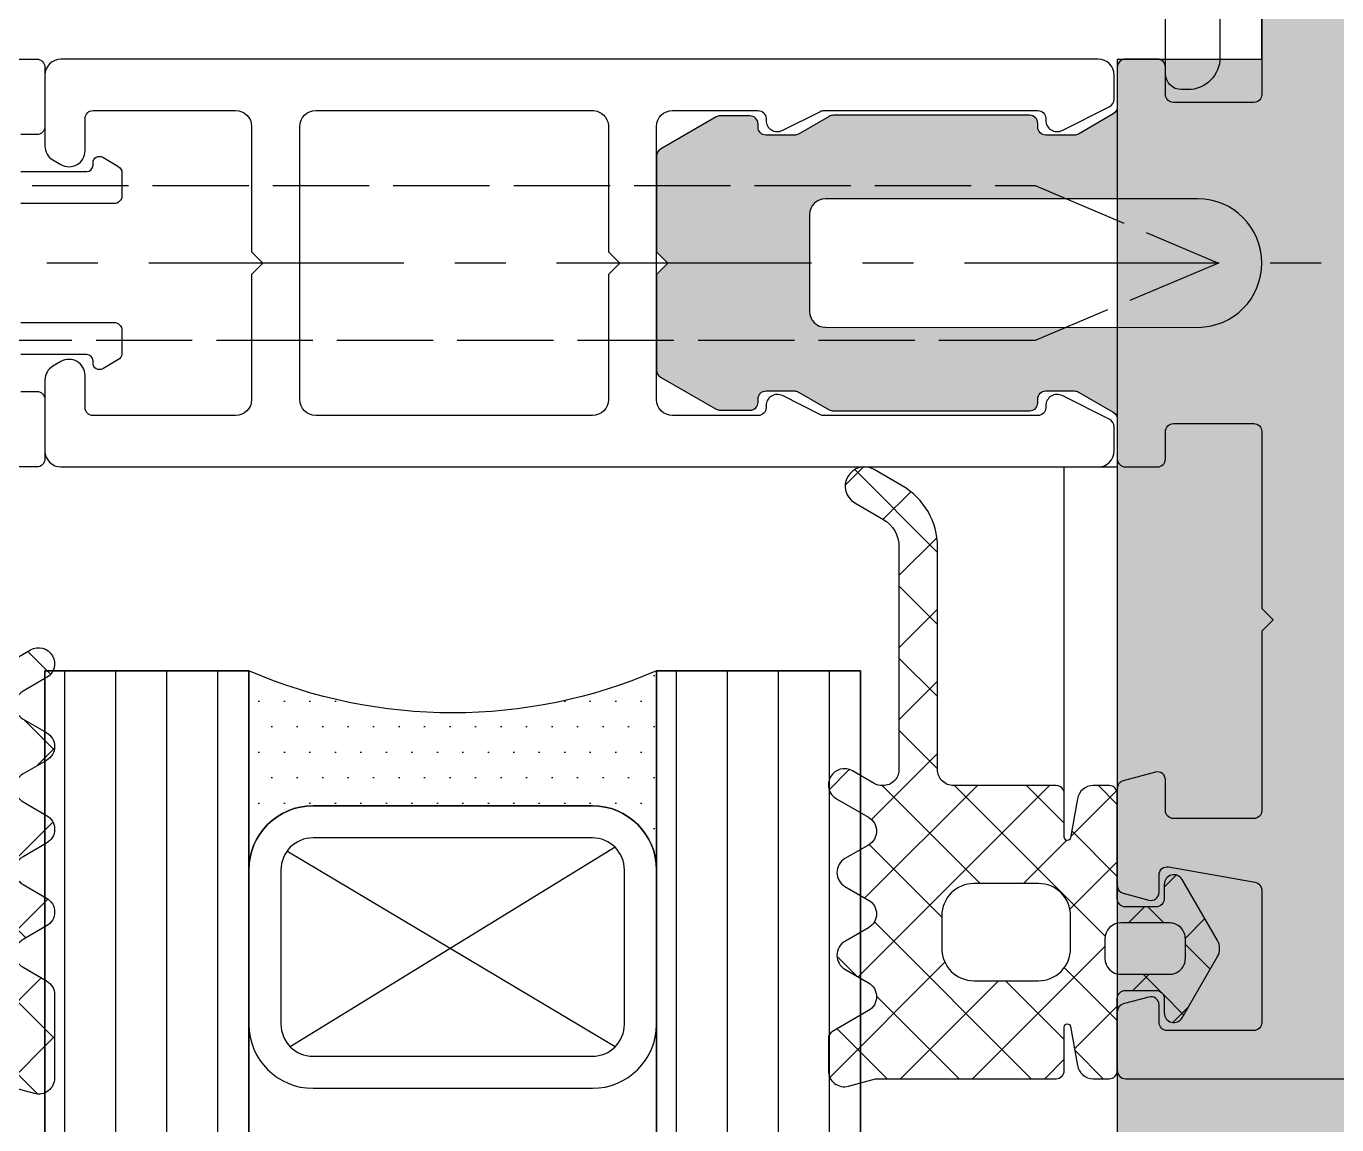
# Model space of a CAD drawing. Header units: millimetres. Extents: x -17234 to -8874, y -2869 to 1211.
# Drawn here: x -14469.68 to -14428.86, y -627.92 to -593.71 of the extents above; entities that cross this region are included whole.
import ezdxf

# ---------------------------------------------------------------- set-up
doc = ezdxf.new("R2010")
doc.units = ezdxf.units.MM
for name, pattern in [('ACAD_ISO07W100', [3, 0, -3]), ('AM_ISO02W050x2', [3.75, 3, -0.75]), ('CENTER', [50.800000000000004, 31.75, -6.35, 6.35, -6.35])]:
    doc.linetypes.add(name, pattern=pattern)
doc.layers.get('Defpoints').update_dxf_attribs({"linetype": 'ACAD_ISO07W100', "true_color": 0x105689})
for name, color, linetype in [('Centerline', 6, 'CENTER'), ('Gasket EPDM', 32, 'Continuous'), ('Gasket Silicone', 20, 'Continuous'), ('Glass', 4, 'Continuous'), ('Profile', 1, 'Continuous'), ('Profile View', 9, 'Continuous'), ('PVC Spacer', 3, 'Continuous'), ('Screw', 9, 'Continuous'), ('Thermal Break', 3, 'Continuous')]:
    doc.layers.add(name, color=color, linetype=linetype)

# ---------------------------------------------------------------- blocks, each defined once
blk = doc.blocks.new('*U4')
at = {"layer": 'Glass', "ltscale": 0.5}
h = blk.add_hatch(dxfattribs=at)
h.set_pattern_fill('ANSI31', color=5, scale=0.5, angle=45)
h.set_pattern_definition([(90, (0, -0.6999999999979991), (-1.5875, 3.33066907387547e-16), [])])
h.paths.add_polyline_path([(0, 74.300000000002), (6.349999999999909, 74.300000000002), (6.349999999999909, 0), (0, 0)])
h.paths.add_polyline_path([(25.39999999999986, 0), (19.04999999999995, 0), (19.04999999999995, 74.300000000002), (25.39999999999986, 74.300000000002)])
at = {"layer": 'Glass'}
h = blk.add_hatch(dxfattribs=at)
h.set_pattern_fill('DOTS', color=9, scale=0.5)
h.set_pattern_definition([(0, (-1613.788650515187, -1630.791331682484), (0.396875, 0.79375), [0, -0.79375])])
h.paths.add_polyline_path([(17.04999999999995, 4.199999999999999), (8.349999999999909, 4.199999999999999, -0.414213562373095), (6.349999999999909, 6.199999999999998), (6.349999999999909, -1.77635683940025e-15, -0.2058701850370426), (19.04999999999995, -1.77635683940025e-15), (19.04999999999995, 6.199999999999999, -0.4142135623730951)])
at = {"layer": 'Defpoints', "linetype": 'ByBlock', "ltscale": 0.5}
for points in [[(0, 74.300000000002), (6.349999999999909, 74.300000000002), (6.349999999999909, 0), (0, 0)], [(25.39999999999986, 0), (19.04999999999995, 0), (19.04999999999995, 74.300000000002), (25.39999999999986, 74.300000000002)]]:
    blk.add_lwpolyline(points, close=True, dxfattribs=at)
at = {"layer": 'Glass'}
for points in [[(0, 74.300000000002), (0, 0), (6.349999999999909, 0), (6.349999999999909, 74.300000000002)], [(19.04999999999995, 74.300000000002), (19.04999999999995, 0), (25.39999999999986, 0), (25.39999999999986, 74.300000000002)]]:
    blk.add_lwpolyline(points, dxfattribs=at)
at = {"layer": 'Glass', "color": 3}
for points in [[(19.04999999999995, 6.199999999999999), (19.04999999999995, 11, 0.4142135623730951), (17.04999999999995, 13), (8.349999999999909, 13, 0.4142135623730951), (6.349999999999909, 11), (6.349999999999909, 6.199999999999999, 0.4142135623730951), (8.349999999999909, 4.199999999999999), (17.04999999999995, 4.199999999999999, 0.4142135623730951)], [(18.04999999999995, 6.199999999999999), (18.04999999999995, 11, 0.414213562373095), (17.04999999999995, 12), (8.349999999999909, 12, 0.414213562373095), (7.349999999999909, 11), (7.349999999999909, 6.199999999999999, 0.414213562373095), (8.349999999999909, 5.199999999999999), (17.04999999999995, 5.199999999999999, 0.414213562373095)]]:
    blk.add_lwpolyline(points, format="xyb", close=True, dxfattribs=at)
at = {"layer": 'Glass', "color": 9}
for points in [[(7.64289321881347, 5.49289321881356), (17.75710678118639, 11.70710678118667)], [(7.64289321881347, 11.70710678118644), (17.86423487550928, 5.619464413231707)]]:
    blk.add_lwpolyline(points, dxfattribs=at)
blk.add_lwpolyline([(6.349999999999909, 0, -0.2058701850370426), (19.04999999999995, 0), (19.04999999999995, 6.199999999999999, -0.4142135623730951), (17.04999999999995, 4.199999999999999), (8.349999999999909, 4.199999999999999, -0.4142135623730951), (6.349999999999909, 6.199999999999998)], format="xyb", close=True, dxfattribs=at)
blk = doc.blocks.new('EGG - 01')
at = {"layer": 'Gasket EPDM', "ltscale": 0.5}
h = blk.add_hatch(dxfattribs=at)
h.set_pattern_fill('ANSI37', color=5, scale=0.5, style=0)
h.set_pattern_definition([(45, (16931.76398021643, 552.2421061978254), (-1.122532015133644, 1.122532015133644), []), (135, (16931.76398021643, 552.2421061978254), (-1.122532015133644, -1.122532015133644), [])])
edge = h.paths.add_edge_path()
edge.add_arc((7.003679740504693, -0.746193317245968), 0.4999999999998441, 299.9999999999973, 420.0000000000027)
edge.add_line((7.253679740504595, -0.3131806153538719), (6.521628932947351, 0.1094691154501106))
edge.add_arc((6.77162893294786, 0.5424818173420363), 0.5000000000000001, 120.0000000000673, 239.9999999999327, ccw=False)
edge.add_line((6.521628932947351, 0.9754945192339619), (7.253679740504595, 1.398144250037944))
edge.add_arc((7.00367974050448, 1.831156951930097), 0.4999999999999998, 300.0000000000152, 419.9999999999848)
edge.add_line((7.253679740504595, 2.26416965382225), (6.521628932947351, 2.686819384626006))
edge.add_arc((6.77162893294786, 3.119832086517931), 0.5000000000000001, 120.0000000000673, 239.9999999999327, ccw=False)
edge.add_line((6.521628932947351, 3.552844788409857), (7.25367974051187, 3.975494519217818))
edge.add_arc((7.00367974051187, 4.408507221110038), 0.5000000000000002, 299.9999999999999, 359.9999999999793)
edge.add_line((7.50367974051187, 4.408507221109858), (7.50367974051187, 7.001122055274095))
edge.add_arc((7.003679740510961, 7.001122055273398), 0.5000000000009095, 7.989553359821821e-11, 105.0000000000745)
edge.add_line((6.874270217958838, 7.484084968418642), (2.688974979217164, 6.362638489112896))
edge.add_arc((2.753679740493602, 6.121157032540927), 0.249999999999921, 105.0000000001964, 180.0000000002782)
edge.add_line((2.503679740493681, 6.121157032539713), (2.503679740493681, 1.999999999999318))
edge.add_arc((2.253679740491407, 2.000000000000682), 0.2500000000022737, 269.99999999968736, 359.99999999968736, ccw=False)
edge.add_line((2.253679740490043, 1.749999999998408), (1.167927419020998, 1.749999999998408))
edge.add_arc((1.167927419020998, 1.999999999998408), 0.25, 180, 270, ccw=False)
edge.add_line((0.9179274190209981, 1.999999999998408), (0.9179274190209981, 2.449999999998681))
edge.add_arc((0.6179274190208797, 2.449999999998458), 0.3000000000001184, 4.257702533584149e-11, 149.9999999999438)
edge.add_line((0.3581197978855926, 2.599999999998772), (-0.9986533347109798, 0.2499999999984084))
edge.add_arc((-0.5656406328201353, -6.821210263296962e-13), 0.4999999999983546, 150.0000000000115, 209.9999999999885)
edge.add_line((-0.9986533347109798, -0.2499999999997726), (0.3581197978855926, -2.600000000001955))
edge.add_arc((0.6179274190208797, -2.450000000001642), 0.3000000000001184, 210.0000000000561, 359.9999999999574)
edge.add_line((0.9179274190209981, -2.450000000001864), (0.9179274190209981, -2.000000000001592))
edge.add_arc((1.167927419020998, -2.000000000001592), 0.25, 90, 180, ccw=False)
edge.add_line((1.167927419020998, -1.750000000001592), (2.253679740490043, -1.750000000001592))
edge.add_arc((2.253679740491748, -2.000000000003524), 0.2500000000019327, 3.3867308957269415e-10, 90.00000000039091, ccw=False)
edge.add_line((2.503679740493681, -2.000000000002046), (2.503679740493681, -5.37645785702091))
edge.add_arc((3.003679740493681, -5.37645785702091), 0.5, 180, 270)
edge.add_line((3.003679740493681, -5.87645785702091), (5.827380753220496, -5.87645785702091))
edge.add_arc((5.827380753220381, -6.37645785702091), 0.5, 59.99999999998482, 89.99999999998693, ccw=False)
edge.add_line((6.077380753220496, -5.943445155128757), (6.753679740504595, -6.333906557489399))
edge.add_arc((7.003679740504595, -5.900893855597587), 0.4999999999996472, 239.9999999999766, 419.9999999999766)
edge.add_line((7.253679740504595, -5.467881153705775), (6.521628932947351, -5.045231422901793))
edge.add_arc((6.77162893294786, -4.612218721009867), 0.5000000000000001, 120.0000000000673, 239.9999999999327, ccw=False)
edge.add_line((6.521628932947351, -4.179206019117942), (7.253679740504595, -3.756556288313959))
edge.add_arc((7.00367974050448, -3.323543586421806), 0.4999999999999998, 300.0000000000152, 419.9999999999848)
edge.add_line((7.253679740504595, -2.890530884529653), (6.521628932947351, -2.467881153725898))
edge.add_arc((6.77162893294786, -2.034868451833972), 0.5000000000000001, 120.0000000000673, 239.9999999999327, ccw=False)
edge.add_line((6.521628932947351, -1.601855749942047), (7.253679740504595, -1.179206019138064))
edge = h.paths.add_edge_path(flags=16)
edge.add_arc((0.4999999999998689, -0.3000018669307739), 0.4999999999998689, 179.999999999985, 270.000000000015)
edge.add_line((0.5, -0.8000018669306428), (2.009099999995669, -0.8000018669288238))
edge.add_arc((2.009099999995215, -0.3000018669283691), 0.5000000000004547, 270.0000000000521, 359.9999999997916)
edge.add_line((2.509099999995669, -0.300001866930188), (2.509099999995669, 0.300001866930188))
edge.add_arc((2.009099999996124, 0.3000018669292785), 0.4999999999995453, 1.042204158022913e-10, 90.00000000005213)
edge.add_line((2.009099999995669, 0.8000018669288238), (0.5, 0.8000018669306428))
edge.add_arc((0.4999999999998689, 0.3000018669307739), 0.4999999999998689, 89.99999999998498, 180.000000000015)
edge.add_line((0, 0.3000018669306428), (0, -0.3000018669306428))
for points in [[(7.253679740504595, -1.179206019138064, 0.5773502691896574), (7.253679740504595, -0.3131806153538719), (6.521628932947351, 0.1094691154501106, -0.5773502691888426), (6.521628932947351, 0.9754945192339619), (7.253679740504595, 1.398144250037944, 0.577350269189449), (7.253679740504595, 2.26416965382225), (6.521628932947351, 2.686819384626006, -0.5773502691888426), (6.521628932947351, 3.552844788409857), (7.25367974051187, 3.975494519217818, 0.2679491924310263), (7.50367974051187, 4.408507221109858), (7.50367974051187, 7.001122055274095, 0.4931454260312742), (6.874270217958838, 7.484084968418642), (2.688974979217164, 6.362638489112896, 0.3394542588637746), (2.503679740493681, 6.121157032539713), (2.503679740493681, 1.999999999999318, -0.414213562373095), (2.253679740490043, 1.749999999998408), (1.167927419020998, 1.749999999998408, -0.4142135623730951), (0.9179274190209981, 1.999999999998408), (0.9179274190209981, 2.449999999998681, 0.7673269879782757), (0.3581197978855926, 2.599999999998772), (-0.9986533347109798, 0.2499999999984084, 0.2679491924310153), (-0.9986533347109798, -0.2499999999997726), (0.3581197978855926, -2.600000000001955, 0.7673269879782757), (0.9179274190209981, -2.450000000001864), (0.9179274190209981, -2.000000000001592, -0.4142135623730951), (1.167927419020998, -1.750000000001592), (2.253679740490043, -1.750000000001592, -0.4142135623733614), (2.503679740493681, -2.000000000002046), (2.503679740493681, -5.37645785702091, 0.414213562373095), (3.003679740493681, -5.87645785702091), (5.827380753220496, -5.87645785702091, -0.1316524975874049), (6.077380753220496, -5.943445155128757), (6.753679740504595, -6.333906557489399, 1), (7.253679740504595, -5.467881153705775), (6.521628932947351, -5.045231422901793, -0.5773502691888426), (6.521628932947351, -4.179206019117942), (7.253679740504595, -3.756556288313959, 0.577350269189449), (7.253679740504595, -2.890530884529653), (6.521628932947351, -2.467881153725898, -0.5773502691888426), (6.521628932947351, -1.601855749942047)], [(0, -0.3000018669306428, 0.4142135623732486), (0.5, -0.8000018669306428), (2.009099999995669, -0.8000018669288238, 0.4142135623717632), (2.509099999995669, -0.300001866930188), (2.509099999995669, 0.300001866930188, 0.4142135623728287), (2.009099999995669, 0.8000018669288238), (0.5, 0.8000018669306428, 0.4142135623732486), (0, 0.3000018669306428)]]:
    blk.add_lwpolyline(points, format="xyb", close=True, dxfattribs=at)
blk = doc.blocks.new('GG - 01')
at = {"layer": 'Gasket EPDM', "ltscale": 0.5}
h = blk.add_hatch(dxfattribs=at)
h.set_pattern_fill('ANSI37', color=5, scale=0.5, style=0)
h.set_pattern_definition([(45, (16923.13597728441, 487.5036104391235), (-1.122532015133644, 1.122532015133644), []), (135, (16923.13597728441, 487.5036104391235), (-1.122532015133644, -1.122532015133644), [])])
edge = h.paths.add_edge_path(flags=16)
edge.add_arc((-2.456698961395585, -4.827477994350676), 0.999999999999698, -90.00000000001728, 1.7280399333685637e-11, ccw=False)
edge.add_line((-2.456698961395887, -5.827477994350375), (-4.465798961398832, -5.827477994349238))
edge.add_arc((-4.465798961398537, -4.827477994348943), 1.000000000000295, 180.0000000000169, 269.9999999999831, ccw=False)
edge.add_line((-5.465798961398832, -4.827477994349238), (-5.465798961398832, -3.800001866927573))
edge.add_arc((-4.465798961398537, -3.800001866927868), 1.000000000000295, 90.00000000001688, 179.9999999999831, ccw=False)
edge.add_line((-4.465798961398832, -2.800001866927573), (-2.456698961395887, -2.800001866926436))
edge.add_arc((-2.456698961395585, -3.800001866926134), 0.999999999999698, -1.7280399333685637e-11, 90.00000000001728, ccw=False)
edge.add_line((-1.456698961395887, -3.800001866926436), (-1.456698961395887, -4.827477994350375))
edge = h.paths.add_edge_path()
edge.add_arc((-8.000000000000213, -7.458536453019235), 0.4999999999999999, 300.0000000000282, 419.9999999999718)
edge.add_line((-7.75, -7.025523751127139), (-8.482050807557243, -6.602874020323156))
edge.add_arc((-8.232050807556735, -6.169861318431231), 0.4999999999999997, 120.00000000006719, 239.9999999999328, ccw=False)
edge.add_line((-8.482050807557243, -5.736848616539305), (-7.75, -5.314198885735323))
edge.add_arc((-8.000000000000115, -4.88118618384317), 0.5000000000000003, 300.0000000000152, 419.9999999999848)
edge.add_line((-7.75, -4.448173481951017), (-8.482050807557243, -4.025523751147261))
edge.add_arc((-8.232050807556735, -3.592511049255336), 0.4999999999999997, 120.00000000006719, 239.9999999999328, ccw=False)
edge.add_line((-8.482050807557243, -3.15949834736341), (-7.75, -2.736848616559428))
edge.add_arc((-8.00000000000031, -2.303835914667388), 0.4999999999999996, 300.0000000000412, 419.9999999999588)
edge.add_line((-7.75, -1.870823212775349), (-8.874999999989086, -1.221304159940132))
edge.add_arc((-8.749999999989212, -1.004797808994095), 0.249999999999874, 180.0000000006814, 240.0000000000167, ccw=False)
edge.add_line((-8.999999999989086, -1.004797808997068), (-9, 0.0003111022266466534))
edge.add_arc((-8.499999999999089, 0.0003111022268556529), 0.5000000000009113, 74.99999999992588, 179.9999999999197, ccw=False)
edge.add_line((-8.370590477446967, 0.4832740153721033), (-7.531791636873095, 0.2585185434287496))
edge.add_arc((-7.467086875598413, 0.4999999999906641), 0.2499999999897547, 254.999999999596, 269.9999999995868)
edge.add_line((-7.467086875600216, 0.2500000000009095), (-1.90517973669921, 0.2500000000009095))
edge.add_arc((-1.90517973669921, 9.09508579560736e-13), 0.25, 0, 90, ccw=False)
edge.add_line((-1.65517973669921, 9.094947017729282e-13), (-1.65517973669921, -1.355333104784677))
edge.add_arc((-1.555179736698301, -1.355333104786262), 0.1000000000009096, 179.9999999990918, 350.0000000009825)
edge.add_line((-1.456698961395887, -1.372697922551424), (-1.24342759702995, -0.16317591116524))
edge.add_arc((-0.7510237205223182, -0.2500000000009916), 0.500000000001901, 89.99999999980389, 169.9999999997724, ccw=False)
edge.add_line((-0.7510237205206067, 0.2500000000009095), (-0.249999999992724, 0.2500000000009095))
edge.add_arc((-0.2499999999972147, 3.694822225952521e-12), 0.2499999999972147, -8.46796410769457e-10, 89.9999999989708, ccw=False)
edge.add_line((0, 0), (0, -2.248338335070002))
edge.add_arc((0.25, -2.248338335070002), 0.25, 180, 270)
edge.add_line((0.25, -2.498338335070002), (1.202190357260406, -2.498338335070002))
edge.add_arc((1.203502841082234, -2.240432973307411), 0.2579087013647964, 269.7084235318334, 358.243507031785)
edge.add_line((1.461290357256075, -2.248338335070002), (1.461290357256075, -1.79833833506973))
edge.add_arc((1.761290357258013, -1.79833833507044), 0.3000000000019374, 29.99999999996311, 179.9999999998644, ccw=False)
edge.add_line((2.021097978395119, -1.648338335069639), (3.119023930419644, -3.550001866927232))
edge.add_arc((2.686011228527425, -3.800001866927232), 0.4999999999999999, -30.000000000000114, 30.000000000000114, ccw=False)
edge.add_line((3.119023930419644, -4.050001866927232), (2.021097978395119, -5.951665398784371))
edge.add_arc((1.761290357258013, -5.80166539878357), 0.3000000000019375, 180.0000000001357, 330.0000000000369, ccw=False)
edge.add_line((1.461290357256075, -5.80166539878428), (1.461290357256075, -5.351665398784007))
edge.add_arc((1.203502841082234, -5.359570760546599), 0.2579087013647965, 1.756492968214997, 90.29157646816661)
edge.add_line((1.202190357260406, -5.101665398784007), (0.25, -5.101665398784007))
edge.add_arc((0.25, -5.351665398784007), 0.25, 90, 180)
edge.add_line((0, -5.351665398784007), (7.275957614183426e-12, -8.627476127416458))
edge.add_arc((-0.2499999999935199, -8.627476127416458), 0.2500000000007958, -89.99999999981759, 0, ccw=False)
edge.add_line((-0.249999999992724, -8.877476127417253), (-0.7510237205206067, -8.877476127417253))
edge.add_arc((-0.7510237205223182, -8.377476127415353), 0.5000000000019007, 190.0000000002276, 270.0000000001961, ccw=False)
edge.add_line((-1.24342759702995, -8.464300216251104), (-1.456698961395887, -7.25477820486492))
edge.add_arc((-1.555179736698301, -7.272143022630082), 0.1000000000009094, 9.999999999017358, 180.0000000009084)
edge.add_line((-1.65517973669921, -7.272143022631667), (-1.65517973669921, -8.627476127417253))
edge.add_arc((-1.90517973669921, -8.627476127417253), 0.25, -90, 0, ccw=False)
edge.add_line((-1.90517973669921, -8.877476127417253), (-5.099999999987631, -8.877476127417253))
edge.add_arc((-5.099999999987631, -9.377476127417253), 0.5, 90, 180.000000000013)
edge.add_line((-5.599999999987631, -9.377476127417367), (-5.599999999983993, -16.30817414006583))
edge.add_arc((-7.799999999985766, -16.30817414006576), 2.200000000001773, 300.0000000000704, 359.99999999999824, ccw=False)
edge.add_line((-6.699999999982538, -18.21343002839171), (-7.576738509371353, -18.71961524279709))
edge.add_arc((-7.876738509374263, -18.20000000052278), 0.6000000000046156, 120.0000000000664, 300.00000000006645, ccw=False)
edge.add_line((-8.176738509377174, -17.68038475824847), (-7.299999999995634, -17.17419954384854))
edge.add_arc((-7.799999999995978, -16.30817414006391), 1.000000000000343, 300.0000000000114, 359.999999999942)
edge.add_line((-6.799999999995634, -16.30817414006492), (-6.799999999995634, -9.377476127417594))
edge.add_arc((-7.299999999995634, -9.377476127417253), 0.5, 359.9999999999609, 450)
edge.add_line((-7.299999999995634, -8.877476127417253), (-7.323701012715901, -8.877476127417253))
edge.add_arc((-7.323701012715786, -9.377476127417253), 0.5, 90.00000000001312, 120.0000000000152)
edge.add_line((-7.573701012715901, -8.9444634255251), (-8.25, -9.334924827885743))
edge.add_arc((-8.499999999998181, -8.901912125993249), 0.4999999999993284, 119.99999999980369, 299.9999999998037, ccw=False)
edge.add_line((-8.749999999996362, -8.468899424100755), (-7.75, -7.891549154911331))
edge = h.paths.add_edge_path(flags=16)
edge.add_arc((1.620370595716071, -4.100003733857324), 0.499999999999869, -90.00000000001512, 1.5120349416974932e-11, ccw=False)
edge.add_line((1.62037059571594, -4.600003733857193), (0.1112705957129947, -4.600003733855374))
edge.add_arc((0.1112705957134494, -4.100003733854919), 0.5000000000004547, 180.0000000002084, 269.9999999999479, ccw=False)
edge.add_line((-0.3887294042870053, -4.100003733856738), (-0.3887294042870053, -3.499999999996362))
edge.add_arc((0.1112705957125399, -3.499999999997272), 0.4999999999995453, 89.99999999994787, 179.9999999998958, ccw=False)
edge.add_line((0.1112705957129947, -2.999999999997726), (1.62037059571594, -2.999999999995907))
edge.add_arc((1.620370595716071, -3.499999999995776), 0.499999999999869, -1.5006662579253316e-11, 90.000000000015, ccw=False)
edge.add_line((2.12037059571594, -3.499999999995907), (2.12037059571594, -4.100003733857193))
blk.add_lwpolyline([(-7.75, -7.891549154911331, 0.5773502691892974), (-7.75, -7.025523751127139), (-8.482050807557243, -6.602874020323156, -0.5773502691888426), (-8.482050807557243, -5.736848616539305), (-7.75, -5.314198885735323, 0.577350269189449), (-7.75, -4.448173481951017), (-8.482050807557243, -4.025523751147261, -0.5773502691888426), (-8.482050807557243, -3.15949834736341), (-7.75, -2.736848616559428, 0.5773502691891458), (-7.75, -1.870823212775349), (-8.874999999989086, -1.221304159940132, -0.2679491924280138), (-8.999999999989086, -1.004797808997068), (-9, 0.0003111022266466534), (-9, 0.0003111022275561481, -0.4931454260312705), (-8.370590477446967, 0.4832740153721033), (-7.531791636873095, 0.2585185434287496, 0.06554346281519802), (-7.467086875600216, 0.2500000000009095), (-1.90517973669921, 0.2500000000009095, -0.4142135623730951), (-1.65517973669921, 9.094947017729282e-13), (-1.65517973669921, -1.355333104784677, 0.9163311740325999), (-1.456698961395887, -1.372697922551424), (-1.24342759702995, -0.16317591116524, -0.3639702342660466), (-0.7510237205206067, 0.2500000000009095), (-0.249999999992724, 0.2500000000009095, -0.4142135623721627), (0, 0), (0, -2.248338335070002, 0.4142135623730951), (0.25, -2.498338335070002), (1.202190357260406, -2.498338335070002, 0.4067446540325116), (1.461290357256075, -2.248338335070002), (1.461290357256075, -1.79833833506973, -0.7673269879782757), (2.021097978395119, -1.648338335069639), (3.119023930419644, -3.550001866927232, -0.2679491924311227), (3.119023930419644, -4.050001866927232), (2.021097978395119, -5.951665398784371, -0.7673269879782757), (1.461290357256075, -5.80166539878428), (1.461290357256075, -5.351665398784007, 0.4067446540325116), (1.202190357260406, -5.101665398784007), (0.25, -5.101665398784007, 0.4142135623730951), (0, -5.351665398784007), (7.275957614183426e-12, -8.627476127416458, -0.4142135623721627), (-0.249999999992724, -8.877476127417253), (-0.7510237205206067, -8.877476127417253, -0.3639702342660466), (-1.24342759702995, -8.464300216251104), (-1.456698961395887, -7.25477820486492, 0.9163311740325999), (-1.65517973669921, -7.272143022631667), (-1.65517973669921, -8.627476127417253, -0.4142135623730951), (-1.90517973669921, -8.877476127417253), (-5.099999999987631, -8.877476127417253, 0.4142135623731616), (-5.599999999987631, -9.377476127417367), (-5.599999999983993, -16.30817414006583, -0.2679491924307854), (-6.699999999982538, -18.21343002839171), (-7.576738509371353, -18.71961524279709, -0.9999999999999997), (-8.176738509377174, -17.68038475824847), (-7.299999999995634, -17.17419954384854, 0.2679491924307981), (-6.799999999995634, -16.30817414006492), (-6.799999999995634, -9.377476127417594, 0.4142135623732949), (-7.299999999995634, -8.877476127417253), (-7.323701012715901, -8.877476127417253, 0.1316524975874049), (-7.573701012715901, -8.9444634255251), (-8.25, -9.334924827885743, -1), (-8.749999999996362, -8.468899424100755), (-8.749999999996362, -8.468899424100755), (-7.75, -7.891549154911331, 0.2679491924311227)], format="xyb", dxfattribs=at)
for points in [[(-1.456698961395887, -4.827477994350375, -0.4142135623732719), (-2.456698961395887, -5.827477994350375), (-4.465798961398832, -5.827477994349238, -0.4142135623729226), (-5.465798961398832, -4.827477994349238), (-5.465798961398832, -3.800001866927573, -0.4142135623729225), (-4.465798961398832, -2.800001866927573), (-2.456698961395887, -2.800001866926436, -0.4142135623732719), (-1.456698961395887, -3.800001866926436)], [(2.12037059571594, -4.100003733857193, -0.4142135623732486), (1.62037059571594, -4.600003733857193), (0.1112705957129947, -4.600003733855374, -0.4142135623717632), (-0.3887294042870053, -4.100003733856738), (-0.3887294042870053, -3.499999999996362, -0.4142135623728287), (0.1112705957129947, -2.999999999997726), (1.62037059571594, -2.999999999995907, -0.4142135623732486), (2.12037059571594, -3.499999999995907)]]:
    blk.add_lwpolyline(points, format="xyb", close=True, dxfattribs=at)

msp = doc.modelspace()

# ---------------------------------------------------------------- hatches: boundary and pattern name
at = {"layer": 'Gasket Silicone', "ltscale": 0.5, "true_color": 0x939598}
h = msp.add_hatch(color=252, dxfattribs=at)
h.dxf.hatch_style = 1
h.paths.add_polyline_path([(-14435.69305710147, -688.0856841222856), (-14337.26805710147, -688.0856841222849), (-14337.26805710147, -550.2856841222913), (-14431.19305710147, -550.2856841222897), (-14431.19305710147, -594.7356841223091), (-14435.69305710147, -594.7356841223091)])
at = {"layer": 'Gasket Silicone', "ltscale": 0.5}
h = msp.add_hatch(color=1, dxfattribs=at)
h.dxf.hatch_style = 1
edge = h.paths.add_edge_path()
edge.add_arc((-14435.4430571015, -584.6213285021693), 0.25, 180.0000000000082, 255.0011267703362)
edge.add_line((-14435.50775711382, -584.862811231169), (-14434.50775740218, -585.1307385301952))
edge.add_arc((-14434.44305755624, -584.8892557566173), 0.2499999999999919, 255.0011662470153, 359.9999694738776)
edge.add_line((-14434.19305755624, -584.8892558898126), (-14434.19305710147, -584.0356877229505))
edge.add_arc((-14433.94305710147, -584.0356878561454), 0.2500000000000355, 134.999999999856, 179.9999694740014, ccw=False)
edge.add_arc((-14433.94305710147, -584.0356878561465), 0.2500000000021323, 90.00000000041689, 134.9999999999632, ccw=False)
edge.add_line((-14433.94305710147, -583.7856878561452), (-14431.44305710146, -583.7856878561442))
edge.add_arc((-14431.44305710146, -584.0356878561442), 0.2499999999999574, -1.4011902749189176e-10, 90, ccw=False)
edge.add_line((-14431.19305710146, -584.0356878561449), (-14431.19305710147, -589.61957159689))
edge.add_line((-14431.19305710147, -589.61957159689), (-14430.83950371088, -589.9731249874817))
edge.add_line((-14430.83950371088, -589.9731249874817), (-14431.19305709448, -590.3266783710726))
edge.add_arc((-14430.94305710147, -590.3267375142598), 0.25, 179.9864453798502, 179.9999996825951)
edge.add_line((-14431.19305710147, -590.3267375128746), (-14431.19305710147, -595.8356841222799))
edge.add_arc((-14431.44305710147, -595.8356841222803), 0.25, -89.99999999916622, 5.860556484549306e-11, ccw=False)
edge.add_line((-14431.44305710147, -596.0856841222799), (-14433.94305710147, -596.0856841223112))
edge.add_arc((-14433.94305710147, -595.835684122311), 0.2500000000002487, 180.000000000057, 270.0000000008338, ccw=False)
edge.add_line((-14434.19305710147, -595.8356841223112), (-14434.19305710147, -594.9856841223025))
edge.add_arc((-14434.44305710147, -594.9856841223025), 0.25, 0, 90)
edge.add_line((-14434.44305710147, -594.7356841223025), (-14435.44305710147, -594.7356841223025))
edge.add_arc((-14435.44305710147, -594.9856841223025), 0.25, 90, 180)
edge.add_line((-14435.69305710147, -594.9856841223025), (-14435.69305710147, -596.2241948222107))
edge.add_arc((-14435.94305710147, -596.2241948222108), 0.25, 299.9999999999997, 359.99999999997885, ccw=False)
edge.add_line((-14435.81805710147, -596.4407011731569), (-14436.90721722169, -597.0695280617564))
edge.add_arc((-14437.03221722169, -596.85302171081), 0.2500000000001559, 270, 299.99999999997937, ccw=False)
edge.add_line((-14437.03221722169, -597.1030217108103), (-14437.92000796025, -597.1030217108103))
edge.add_arc((-14437.92000796025, -596.8530217108103), 0.25, 180, 270, ccw=False)
edge.add_line((-14438.17000796025, -596.8530217108103), (-14438.17000796025, -596.7356841221437))
edge.add_arc((-14438.42000796025, -596.7356841221435), 0.25, 0, 90)
edge.add_line((-14438.42000796025, -596.4856841221435), (-14444.54305710146, -596.4856841221435))
edge.add_arc((-14444.54305710146, -596.7356841221435), 0.2499999999998224, 90, 120.0000000000307)
edge.add_line((-14444.66805710146, -596.5191777711975), (-14445.62129176667, -597.0695280617563))
edge.add_arc((-14445.74629176667, -596.8530217108103), 0.2500000000000205, 270, 299.99999999999727, ccw=False)
edge.add_line((-14445.74629176667, -597.1030217108103), (-14446.63408250523, -597.1030217108103))
edge.add_arc((-14446.63408250523, -596.8530217108103), 0.25, 180, 270, ccw=False)
edge.add_line((-14446.88408250523, -596.8530217108103), (-14446.88408250523, -596.7530217108097))
edge.add_arc((-14447.13408250523, -596.7530217108097), 0.25, 0, 90)
edge.add_line((-14447.13408250523, -596.5030217108097), (-14448.06100629413, -596.5030217108097))
edge.add_arc((-14448.06100629413, -596.7530217108094), 0.2499999999996874, 90, 120.0000000000722)
edge.add_line((-14448.18600629413, -596.5365153598639), (-14449.91805710147, -597.5365153597336))
edge.add_arc((-14449.79305710147, -597.7530217106796), 0.2500000000000082, 119.9999999999989, 179.9999999995603)
edge.add_line((-14450.04305710147, -597.7530217106778), (-14450.04305710147, -600.732130731686))
edge.add_line((-14450.04305710147, -600.7321307316859), (-14449.68950371088, -601.0856841222809))
edge.add_line((-14449.68950371088, -601.085684122281), (-14450.04305710148, -601.4392375128716))
edge.add_line((-14450.04305710148, -601.4392375128716), (-14450.04305710147, -604.4183465338779))
edge.add_arc((-14449.79305710147, -604.4183465338765), 0.25, 180.0000000003322, 239.9999999999994)
edge.add_line((-14449.91805710147, -604.6348528848225), (-14448.18600732184, -605.6348528542252))
edge.add_arc((-14448.06100726907, -605.4183465337464), 0.2500000000007542, 239.9999860344914, 269.9999999995831)
edge.add_line((-14448.06100726907, -605.6683465337464), (-14447.13074727754, -605.6683465337463))
edge.add_arc((-14447.13074727754, -605.4183465337462), 0.25, 270, 360)
edge.add_line((-14446.88074727754, -605.4183465337462), (-14446.88074727754, -605.3183465337462))
edge.add_arc((-14446.63074727754, -605.3183465337463), 0.25, 90, 180, ccw=False)
edge.add_line((-14446.63074727754, -605.0683465337463), (-14445.74629176644, -605.0683465337463))
edge.add_arc((-14445.74629176644, -605.3183465337463), 0.25, 59.99999999998971, 90, ccw=False)
edge.add_line((-14445.62129176644, -605.1018401828003), (-14444.66805710146, -605.6521904732281))
edge.add_arc((-14444.54305710146, -605.4356841222823), 0.2499999999997375, 239.9999999999652, 270)
edge.add_line((-14444.54305710146, -605.685684122282), (-14438.42000796025, -605.6856841222822))
edge.add_arc((-14438.42000796025, -605.435684122282), 0.25, 270, 360)
edge.add_line((-14438.17000796025, -605.435684122282), (-14438.17000796025, -605.3183465337457))
edge.add_arc((-14437.92000796025, -605.3183465337459), 0.25, 90, 180, ccw=False)
edge.add_line((-14437.92000796025, -605.0683465337459), (-14437.03221722169, -605.0683465337459))
edge.add_arc((-14437.03221722169, -605.3183465337461), 0.2500000000001563, 60.00000000002058, 90, ccw=False)
edge.add_line((-14436.90721722169, -605.1018401827996), (-14435.81805710147, -605.7306670713991))
edge.add_arc((-14435.94305710147, -605.9471734223453), 0.2499999999999959, -6.480149750132114e-12, 59.99999999999949, ccw=False)
edge.add_line((-14435.69305710147, -605.9471734223453), (-14435.69305710147, -607.1856841222784))
edge.add_arc((-14435.44305710147, -607.1856841222784), 0.25, 180, 270)
edge.add_line((-14435.44305710147, -607.4356841222784), (-14434.44305710147, -607.4356841222784))
edge.add_arc((-14434.44305710147, -607.1856841222784), 0.25, 270, 360)
edge.add_line((-14434.19305710147, -607.1856841222784), (-14434.19305710147, -606.3356841222512))
edge.add_arc((-14433.94305710147, -606.3356841222515), 0.25, 89.99999999916622, 179.9999999999642, ccw=False)
edge.add_line((-14433.94305710147, -606.0856841222512), (-14431.44305710146, -606.0856841222845))
edge.add_arc((-14431.44305710147, -606.3356841222844), 0.2499999999998721, -3.183231456205249e-12, 89.99999999916622, ccw=False)
edge.add_line((-14431.19305710147, -606.3356841222844), (-14431.19305710146, -611.8446307316938))
edge.add_arc((-14430.94305714389, -611.844660345193), 0.2499999593223531, 179.9932130848306, 180.0067657660881)
edge.add_line((-14431.19305710147, -611.8446898664117), (-14430.83950371088, -612.1982432570035))
edge.add_line((-14430.83950371088, -612.1982432570035), (-14431.19305710146, -612.5517966475792))
edge.add_line((-14431.19305710146, -612.5517966475791), (-14431.19305710146, -618.1356803884238))
edge.add_arc((-14431.44305710146, -618.1356803884239), 0.25, 270, 359.999999999987, ccw=False)
edge.add_line((-14431.44305710146, -618.3856803884237), (-14433.94305710147, -618.3856803884228))
edge.add_arc((-14433.94305710147, -618.1356803884228), 0.2500000000000426, 180.0000000000098, 270, ccw=False)
edge.add_line((-14434.19305710147, -618.1356803884228), (-14434.19305781457, -617.1820910248567))
edge.add_arc((-14434.44305781457, -617.182091211808), 0.2499999999982509, 4.284607468207273e-05, 104.9999748325816)
edge.add_line((-14434.50776246977, -616.9406097268136), (-14435.50776175667, -617.2085582573733))
edge.add_arc((-14435.44305710147, -617.4500397423683), 0.2500000000003625, 104.9999748321553, 142.5000000002588)
edge.add_arc((-14435.44305710147, -617.4500397423651), 0.2499999999962835, 142.5000000003274, 180.0000000011367)
edge.add_line((-14435.69305710147, -617.4500397423699), (-14435.69305710147, -620.4713210344785))
edge.add_arc((-14435.44305710147, -620.4713210344778), 0.25, 180.0000000001563, 255.0000000002339)
edge.add_line((-14435.50776186275, -620.7128024910505), (-14434.70776186275, -620.9271618449955))
edge.add_arc((-14434.64305710147, -620.6856803884227), 0.2500000000006749, 254.9999999998311, 359.9999999999479)
edge.add_line((-14434.39305710147, -620.685680388423), (-14434.39305710147, -620.1356803884239))
edge.add_arc((-14434.14305710147, -620.1356803884241), 0.250000000001819, 80.00000000035868, 179.9999999999804, ccw=False)
edge.add_line((-14434.09964505705, -619.8894784501708), (-14431.39964505706, -620.3655612980829))
edge.add_arc((-14431.44305710147, -620.611763236336), 0.2499999999999447, -3.183231456205249e-12, 79.99999999993969, ccw=False)
edge.add_line((-14431.19305710147, -620.611763236336), (-14431.19305710147, -624.7356841222861))
edge.add_arc((-14431.44305710147, -624.7356841222863), 0.25, -90, 5.5422333389287814e-11, ccw=False)
edge.add_line((-14431.44305710147, -624.9856841222861), (-14434.14305710147, -624.9856841222836))
edge.add_arc((-14434.14305710147, -624.7356841222836), 0.2500000000000853, 180.0000000004104, 270, ccw=False)
edge.add_line((-14434.39305710147, -624.7356841222854), (-14434.39305710147, -624.1856841222826))
edge.add_arc((-14434.64305710147, -624.1856841222843), 0.25, 4.103678872211488e-10, 105.0000000001907)
edge.add_line((-14434.70776186275, -623.944202665712), (-14435.50776186275, -624.1585620196588))
edge.add_arc((-14435.44305710147, -624.4000434762308), 0.24999999999992, 105.0000000002152, 180.0000000000749)
edge.add_line((-14435.69305710147, -624.4000434762311), (-14435.69305710147, -626.2356841222837))
edge.add_arc((-14435.44305710147, -626.2356841222836), 0.25, 180, 270)
edge.add_line((-14435.44305710147, -626.4856841222836), (-14337.51805710147, -626.4856841222836))
edge.add_arc((-14337.51805710147, -626.2356841222836), 0.25, 270, 360)
edge.add_line((-14337.26805710147, -626.2356841222836), (-14337.26805710147, -575.9356841222843))
edge.add_arc((-14337.51805710147, -575.9356841222843), 0.25, 0, 90)
edge.add_line((-14337.51805710147, -575.6856841222843), (-14435.44305710147, -575.6856841222843))
edge.add_arc((-14435.44305710147, -575.9356841222843), 0.25, 90, 180)
edge.add_line((-14435.69305710147, -575.9356841222843), (-14435.69305710147, -577.7713247683378))
edge.add_arc((-14435.44305710147, -577.7713247683384), 0.25, 179.9999999998763, 254.9999999997789)
edge.add_line((-14435.50776186275, -578.0128062249103), (-14434.70776186275, -578.2271655788561))
edge.add_arc((-14434.64305710147, -577.9856841222836), 0.250000000000517, 254.9999999998215, 359.9999999995684)
edge.add_line((-14434.39305710147, -577.9856841222854), (-14434.39305710147, -577.4356841222827))
edge.add_arc((-14434.14305710147, -577.4356841222846), 0.25, 90, 179.999999999575, ccw=False)
edge.add_line((-14434.14305710147, -577.1856841222843), (-14431.44305710147, -577.1856841222806))
edge.add_arc((-14431.44305710147, -577.4356841222805), 0.2499999999998224, -4.069988790433854e-11, 90, ccw=False)
edge.add_line((-14431.19305710147, -577.4356841222807), (-14431.19305710147, -581.5596050082318))
edge.add_arc((-14431.44305710147, -581.559605008232), 0.249999999998181, -80.00000000034908, 3.581135388230905e-11, ccw=False)
edge.add_line((-14431.39964505706, -581.8058069464848), (-14434.09964505705, -582.2818897943972))
edge.add_arc((-14434.14305710147, -582.035687856144), 0.2499999999998458, 180.0000000000212, 279.999999999641, ccw=False)
edge.add_line((-14434.39305710147, -582.035687856144), (-14434.39305710147, -581.485687856145))
edge.add_arc((-14434.64305710147, -581.4856878561452), 0.25, 4.233954391964233e-11, 105.0000000001781)
edge.add_line((-14434.70776186275, -581.2442063995727), (-14435.50776186275, -581.4585657535185))
edge.add_arc((-14435.44305710147, -581.7000472100904), 0.2499999999997896, 105.0000000002232, 180.0000000001058)
edge.add_line((-14435.69305710147, -581.7000472100908), (-14435.69305710147, -584.6213285021983))
edge.add_arc((-14435.44305710148, -584.6213285022002), 0.2499999999872671, 179.9999999995375, 255.001166247097)
edge.add_line((-14435.50775694742, -584.862811275766), (-14435.6930571015, -584.6213285021693))
edge = h.paths.add_edge_path(flags=16)
edge.add_arc((-14433.19642322729, -601.0856841222778), 2.003366125820286, 270.6626206666342, 449.4858379302361)
edge.add_line((-14433.17844561955, -599.0823986609157), (-14444.78055710147, -599.0856841221378))
edge.add_arc((-14444.78055710147, -599.5856841221378), 0.4999999999999716, 90, 180.0000000000033)
edge.add_line((-14445.28055710147, -599.5856841221378), (-14445.28055710147, -601.0856841222746))
edge.add_line((-14445.28055710147, -601.0856841222746), (-14445.28055710147, -602.5856841222746))
edge.add_arc((-14444.78055710147, -602.5856841222749), 0.5, 179.9999999999968, 270)
edge.add_line((-14444.78055710147, -603.0856841222746), (-14433.17325499014, -603.0889162772892))
edge = h.paths.add_edge_path(flags=16)
edge.add_arc((-14426.94305710147, -623.7356841222836), 0.25, 180, 270)
edge.add_line((-14426.94305710147, -623.9856841222836), (-14341.51805710147, -623.9856841222836))
edge.add_arc((-14341.51805710147, -623.7356841222836), 0.25, 270, 360)
edge.add_line((-14341.26805710147, -623.7356841222836), (-14341.26805710147, -578.4356841222816))
edge.add_arc((-14341.51805710147, -578.4356841222816), 0.25, 0, 90)
edge.add_line((-14341.51805710147, -578.1856841222816), (-14426.94305710147, -578.1856841222816))
edge.add_arc((-14426.94305710147, -578.4356841222816), 0.25, 90, 180)
edge.add_line((-14427.19305710147, -578.4356841222816), (-14427.19305710147, -623.7356841222836))

# ---------------------------------------------------------------- linework, layer by layer
at = {"layer": 'Centerline', "ltscale": 0.25}
msp.add_lwpolyline([(-14330.91805710147, -601.085684122284), (-14493.16805710147, -601.0856841222849)], dxfattribs=at)
at = {"layer": 'Gasket EPDM', "ltscale": 0.5}
msp.add_lwpolyline([(-14437.34823683817, -617.6082079953705), (-14437.34823683817, -607.4356841224471), (-14435.69305710147, -607.4356841224471)], dxfattribs=at)
at = {"layer": 'Profile', "color": 9, "ltscale": 0.5}
msp.add_lwpolyline([(-14431.19305710147, -590.3267375128812), (-14431.19305710147, -595.8356841222862, -0.414213562369425), (-14431.44305710147, -596.0856841222862), (-14433.94305710147, -596.0856841223176, -0.4142135623767711), (-14434.19305710147, -595.8356841223176), (-14434.19305710147, -594.9856841223091, 0.414213562373095), (-14434.44305710147, -594.7356841223091), (-14435.44305710147, -594.7356841223091, 0.414213562373095), (-14435.69305710147, -594.9856841223091), (-14435.69305710147, -596.2241948222172, -0.2679491924310263), (-14435.81805710147, -596.4407011731632), (-14436.90721722169, -597.0695280617629, -0.1316524975873059), (-14437.03221722169, -597.1030217108166), (-14437.92000796025, -597.1030217108166, -0.4142135623730949), (-14438.17000796025, -596.8530217108166), (-14438.17000796025, -596.7356841221499, 0.4142135623730951), (-14438.42000796025, -596.4856841221499), (-14444.54305710146, -596.4856841221499, 0.1316524975875179), (-14444.66805710146, -596.5191777712039), (-14445.62129176667, -597.0695280617629, -0.1316524975873894), (-14445.74629176667, -597.1030217108166), (-14446.63408250523, -597.1030217108166, -0.414213562373095), (-14446.88408250523, -596.8530217108166), (-14446.88408250523, -596.753021710816, 0.414213562373095), (-14447.13408250523, -596.503021710816), (-14448.06100629413, -596.503021710816, 0.1316524975876537), (-14448.18600629413, -596.5365153598702), (-14449.91805710147, -597.53651535974, 0.2679491924290531), (-14450.04305710147, -597.7530217106842), (-14450.04305710147, -600.7321307316925), (-14449.68950371088, -601.0856841222874), (-14450.04305710148, -601.439237512878), (-14450.04305710147, -604.4183465338842, 0.2679491924295719), (-14449.91805710147, -604.6348528848289), (-14448.18600732184, -605.6348528542317, 0.1316525595779446), (-14448.06100726907, -605.6683465337528), (-14447.13074727754, -605.6683465337528, 0.414213562373095), (-14446.88074727754, -605.4183465337528), (-14446.88074727754, -605.3183465337527, -0.414213562373095), (-14446.63074727754, -605.0683465337527), (-14445.74629176644, -605.0683465337527, -0.1316524975874204), (-14445.62129176644, -605.1018401828067), (-14444.66805710146, -605.6521904732344, 0.1316524975875362), (-14444.54305710146, -605.6856841222884), (-14438.42000796025, -605.6856841222884, 0.4142135623730951), (-14438.17000796025, -605.4356841222884), (-14438.17000796025, -605.3183465337522, -0.4142135623730949), (-14437.92000796025, -605.0683465337522), (-14437.03221722169, -605.0683465337522, -0.1316524975873059), (-14436.90721722169, -605.101840182806), (-14435.81805710147, -605.7306670714056, -0.2679491924311481), (-14435.69305710147, -605.9471734223516), (-14435.69305710147, -607.1856841222848, 0.414213562373095), (-14435.44305710147, -607.4356841222848), (-14434.44305710147, -607.4356841222848, 0.414213562373095), (-14434.19305710147, -607.1856841222848), (-14434.19305710147, -606.3356841222576, -0.414213562377002), (-14433.94305710147, -606.0856841222576), (-14431.44305710146, -606.085684122291, -0.4142135623689894), (-14431.19305710147, -606.3356841222908), (-14431.19305710146, -611.8446307317004, 5.91347276728374e-05), (-14431.19305710147, -611.8446898664181), (-14430.83950371088, -612.1982432570098), (-14431.19305710146, -612.5517966475854), (-14431.19305710146, -618.1356803884303, -0.4142135623731062), (-14431.44305710146, -618.38568038843), (-14433.94305710147, -618.3856803884291, -0.4142135623729884), (-14434.19305710147, -618.1356803884291), (-14434.19305781457, -617.1820910248632, 0.4931450570934454), (-14434.50776246977, -616.94060972682), (-14435.50776175667, -617.2085582573795, 0.1651007810026813), (-14435.64139543655, -617.2978493851226, 0.1651006681960707), (-14435.69305710147, -617.4500397423762), (-14435.69305710147, -620.4713210344848, 0.3394542588634611), (-14435.50776186275, -620.7128024910571), (-14434.70776186275, -620.927161845002, 0.4931454260312913), (-14434.39305710147, -620.6856803884293), (-14434.39305710147, -620.1356803884305, -0.4663076581550055), (-14434.09964505705, -619.8894784501772), (-14431.39964505706, -620.3655612980892, -0.3639702342660084), (-14431.19305710147, -620.6117632363423), (-14431.19305710147, -624.7356841222925, -0.4142135623735261), (-14431.44305710147, -624.9856841222927), (-14434.14305710147, -624.98568412229, -0.4142135623708864), (-14434.39305710147, -624.7356841222918), (-14434.39305710147, -624.1856841222889, 0.4931454260298125), (-14434.70776186275, -623.9442026657184), (-14435.50776186275, -624.1585620196652, 0.339454258862822), (-14435.69305710147, -624.4000434762374), (-14435.69305710147, -626.2356841222902, 0.414213562373095), (-14435.44305710147, -626.4856841222902), (-14337.51805710147, -626.4856841222902, 0.4142135623730951)], format="xyb", dxfattribs=at)
msp.add_lwpolyline([(-14433.17325499014, -603.0889162772955, 0.9897830045805022), (-14433.17844561955, -599.0823986609221), (-14444.78055710147, -599.0856841221444, 0.4142135623731276), (-14445.28055710147, -599.5856841221444), (-14445.28055710147, -601.0856841222812), (-14445.28055710147, -602.5856841222812, 0.4142135623731276), (-14444.78055710147, -603.0856841222812)], format="xyb", close=True, dxfattribs=at)
at = {"layer": 'Profile View', "ltscale": 0.5}
for points in [[(-14435.69305710147, -594.7356841223091), (-14431.19305710147, -594.7356841223091), (-14431.19305710147, -550.2856841222897), (-14337.26805710147, -550.2856841222913), (-14337.26805710147, -688.0856841222849)], [(-14435.69305710147, -594.7356841223091), (-14435.69305710147, -688.0856841222856)]]:
    msp.add_lwpolyline(points, dxfattribs=at)
at = {"layer": 'PVC Spacer', "ltscale": 0.5}
for points in [[(-14432.49528584939, -591.1856841222816), (-14432.49528584939, -594.6856841222934, -0.4142135623731905), (-14433.49528584939, -595.6856841222934), (-14433.69305710147, -595.6856841222934, -0.4142135623730395), (-14434.19305710147, -595.1856841222934), (-14434.19305710147, -593.1856841222911, 0.4142135623730951)], [(-14472.79305710148, -594.7356841223216), (-14469.34305710147, -594.7356841223177, -0.4142135623733614), (-14469.09305710147, -594.9856841223177), (-14469.09305710148, -596.8356841223217, -0.414213562373095), (-14469.34305710148, -597.0856841223217), (-14469.84305710148, -597.0856841223213, 0.414213562373095)], [(-14469.84305710148, -598.2356841223213), (-14467.79305710148, -598.2356841223213, 0.4142135623724291), (-14467.59305710148, -598.0356841223206), (-14467.59305710148, -597.96606888005, -0.5773502691907793), (-14467.29305710148, -597.7928637992932), (-14466.81805710149, -598.0671051771537, -0.2679491924313792), (-14466.69305710149, -598.2836115281002), (-14466.69305710149, -598.9856841223213, -0.414213562373095), (-14466.94305710149, -599.2356841223213), (-14469.84305710148, -599.2356841223213, 0.414213562373095)], [(-14469.84305710148, -602.9356841223216), (-14466.94305710149, -602.9356841223216, -0.414213562373095), (-14466.69305710149, -603.1856841223216), (-14466.69305710149, -603.8877567165409, -0.2679491924313792), (-14466.81805710149, -604.1042630674874), (-14467.29305710148, -604.378504445348, -0.5773502691907793), (-14467.59305710148, -604.2052993645912), (-14467.59305710148, -604.1356841223205, 0.4142135623724291), (-14467.79305710148, -603.9356841223198), (-14469.84305710148, -603.9356841223198, 0.414213562373095)], [(-14469.84305710148, -605.0856841223222), (-14469.34305710148, -605.0856841223217, -0.4142135623722959), (-14469.09305710148, -605.335684122321), (-14469.09305710148, -607.1856841224471, -0.4142135623734946), (-14469.34305710148, -607.4356841224471), (-14472.79305710148, -607.4356841224517, -0.4142135623736351)]]:
    msp.add_lwpolyline(points, format="xyb", dxfattribs=at)
at = {"layer": 'Screw', "linetype": 'AM_ISO02W050x2'}
msp.add_lwpolyline([(-14476.99305710145, -598.6726841222843), (-14438.25221510145, -598.6726841222841), (-14432.54305710145, -601.085684122284), (-14438.25221510145, -603.4986841222841), (-14476.99305710145, -603.4986841222843)], dxfattribs=at)
at = {"layer": 'Thermal Break', "ltscale": 0.5}
for points in [[(-14462.65555579064, -600.7321307316897), (-14462.30200240005, -601.0856841222846), (-14462.65555579064, -601.4392375128796), (-14462.65555702243, -605.3356842805192, -0.4142134697802096), (-14463.15555702243, -605.8356841224531), (-14467.59305710147, -605.8356841224531, -0.4142135623722959), (-14467.84305710147, -605.585684122454), (-14467.84305710148, -604.5856841222801, 0.5773502691868659), (-14468.59305710148, -604.1526714203878), (-14468.84305710149, -604.2970089876899, 0.26794919243144), (-14469.09305710149, -604.7300216895828), (-14469.09305710148, -606.9356841224508, 0.414213562373095), (-14468.59305710148, -607.4356841224508), (-14436.2908283534, -607.4356841224471, 0.4142135623730602), (-14435.7908283534, -606.9356841224471), (-14435.7908283534, -606.1811756251273, 0.2840790438402628), (-14435.92902495452, -605.9575688273774), (-14437.41348320183, -605.2153397037246, 0.557536515835399), (-14437.92000796025, -605.5283892205744), (-14437.92000796025, -605.5856841224495, -0.4142135623730951), (-14438.17000796025, -605.8356841224495), (-14444.82451668767, -605.8356841224493, -0.1164338214658533), (-14444.93632008654, -605.8092909201994), (-14446.12422251911, -605.215339703911, 0.5575365158353869), (-14446.63074727754, -605.5283892207608), (-14446.63074727754, -605.5856841224493, -0.414213562373095), (-14446.88074727754, -605.8356841224493), (-14449.54305710147, -605.8356841224493, -0.4142135623730951), (-14450.04305710147, -605.3356841224493), (-14450.04305710147, -596.8356841223062, -0.4142135623730951), (-14449.54305710147, -596.3356841223062), (-14446.88408250523, -596.335684122306, -0.414213562373095), (-14446.63408250523, -596.585684122306), (-14446.63408250523, -596.6429790239943, 0.5575365158353421), (-14446.1275577468, -596.9560285408443), (-14444.93965531423, -596.3620773245559, -0.1164338214658533), (-14444.82785191536, -596.335684122306), (-14438.17000796025, -596.335684122306, -0.4142135623730951), (-14437.92000796025, -596.585684122306), (-14437.92000796025, -596.6429790239945, 0.5575365158353806), (-14437.41348320183, -596.9560285408443), (-14435.92902495462, -596.2137994172417, 0.2840790438417738), (-14435.7908283535, -595.9901926194907), (-14435.79082835351, -595.2356841223054, 0.4142135623712495), (-14436.29082835351, -594.7356841223086), (-14468.59305710148, -594.7356841223123, 0.414213562373095), (-14469.09305710148, -595.2356841223123), (-14469.09305710149, -597.4430559181237, 0.2679491924314398), (-14468.84305710149, -597.8760686200167), (-14468.59305710148, -598.0204061873189, 0.5773502691868672), (-14467.84305710148, -597.5873934854267), (-14467.84305710147, -596.5856841223094, -0.4142135623722967), (-14467.59305710147, -596.3356841223099), (-14463.15555710147, -596.3356841223099, -0.4142135623730951), (-14462.65555710147, -596.8356841223099), (-14462.65555710147, -600.7321294208641)], [(-14451.54305579064, -600.7321307316897), (-14451.18950240005, -601.0856841222846), (-14451.54305579065, -601.4392375128796), (-14451.54305702244, -605.3356842805156, -0.4142134697800951), (-14452.04305702244, -605.8356841224495), (-14460.65555710147, -605.8356841224534, -0.4142135623730951), (-14461.15555710147, -605.3356841224534), (-14461.15555710147, -596.8356841223101, -0.4142135623730951), (-14460.65555710147, -596.3356841223101), (-14452.04305710147, -596.3356841223062, -0.4142135623732262), (-14451.54305710147, -596.8356841223062), (-14451.54305710147, -600.7321294208641)]]:
    msp.add_lwpolyline(points, format="xyb", dxfattribs=at)

# ---------------------------------------------------------------- block references
at = {"layer": 'Gasket EPDM', "xscale": -1, "rotation": 180}
for name, p in [('GG - 01', (-14435.69305710147, -626.2356841222769)), ('EGG - 01', (-14476.29673684197, -619.4644542307606))]:
    msp.add_blockref(name, p, dxfattribs=at)
at = {"layer": 'Glass', "rotation": 180}
msp.add_blockref('*U4', (-14443.69305710147, -613.7856841222838), dxfattribs=at)

doc.saveas('drawing.dxf')
